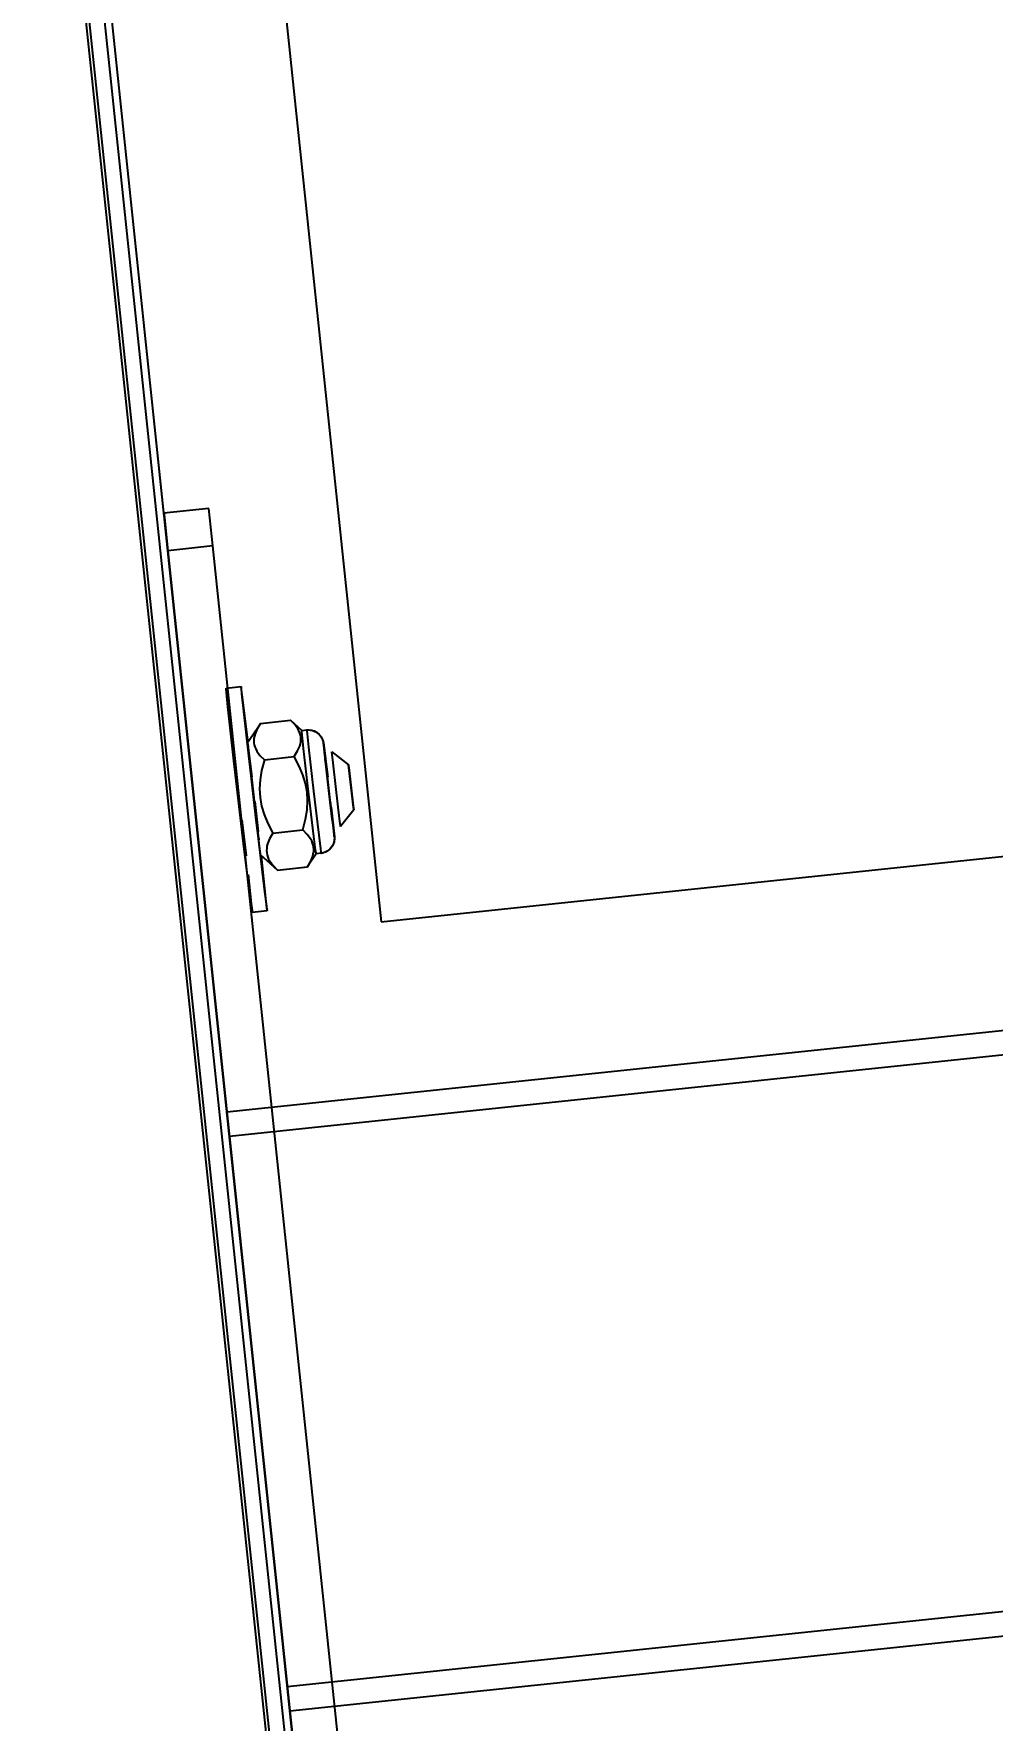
# Model space of a CAD drawing. Header units: millimetres. Extents: x 3109 to 13995, y 24552 to 39949.
# Drawn here: x 4517.6 to 4644.8, y 34183.5 to 34407.6 of the extents above; entities that cross this region are included whole.
import ezdxf

# ---------------------------------------------------------------- set-up
doc = ezdxf.new("R2010")
doc.units = ezdxf.units.MM
doc.header["$LTSCALE"] = 3
doc.layers.add('DomyÅ›lny', color=7, linetype='Continuous')
doc.styles.get("Standard").update_dxf_attribs({"font": 'arial.ttf'})
doc.dimstyles.new('MATEUSZ', dxfattribs={"dimtxt": 35, "dimasz": 16, "dimexe": 0.18, "dimexo": 0.0625, "dimgap": 0.09, "dimtad": 0, "dimdec": 0, "dimdsep": 46, "dimtxsty": 'Standard', "dimblk": 'DOT', "dimcen": 0.09, "dimse1": 1, "dimse2": 1, "dimadec": 0, "dimazin": 0, "dimtfac": 1, "dimtdec": 0, "dimtofl": 0, "dimtmove": 0, "dimatfit": 3, "dimfxl": 1, "dimtolj": 1, "dimtzin": 0, "dimlwd": 9, "dimlwe": 9, "dimarcsym": 0})

# ---------------------------------------------------------------- blocks, each defined once
blk = doc.blocks.new('_Dot')
at = {"color": 0, "linetype": 'ByBlock', "lineweight": -2}
blk.add_line((-0.5, 0), (-1, 0), dxfattribs=at)
at = {"color": 0, "linetype": 'ByBlock', "const_width": 0.5}
blk.add_lwpolyline([(-0.25, 0, 1), (0.25, 0, 1)], format="xyb", close=True, dxfattribs=at)
blk = doc.blocks.new('*D28')
at = {"color": 0, "lineweight": 9, "transparency": 16777216}
for start, end in [(188.3113, 209.7304), (238.2696, 259.6887)]:
    blk.add_arc((6615.79, 34401.67), 396.66, start, end, dxfattribs=at)
at = {"layer": 'Defpoints', "color": 0, "transparency": 16777216}
for p in [(6738.47, 35274.58), (6612.72, 34401.34), (6276.98, 34195.4), (4551.57, 34184.71), (6467.9, 33349.34)]:
    blk.add_point(p, dxfattribs=at)
at = {"color": 0, "lineweight": 9, "transparency": 16777216, "xscale": 16, "yscale": 16, "zscale": 16}
for p, rotation in [((6221.3, 34360.2), 97.15563856090387), ((6560.59, 34008.86), 350.8443614390964)]:
    blk.add_blockref('_Dot', p, dxfattribs=dict(at, rotation=rotation))
at = {"color": 0, "transparency": 16777216, "insert": (6330.46, 34126.12), "char_height": 100, "attachment_point": 5, "rotation": 314}
blk.add_mtext('\\A1;76°', dxfattribs=at)
blk = doc.blocks.new('*D29')
at = {"color": 0, "lineweight": 9, "transparency": 16777216}
for start, end in [(340.8702, 2.8259), (279.1741, 301.1298)]:
    blk.add_arc((4551.57, 34184.71), 288.86, start, end, dxfattribs=at)
at = {"layer": 'Defpoints', "color": 0, "transparency": 16777216}
for p in [(4394.27, 35681.38), (6612.72, 34401.34), (4551.57, 34184.71), (4721.36, 33951.02), (4638.64, 33356.34)]:
    blk.add_point(p, dxfattribs=at)
at = {"color": 0, "lineweight": 9, "transparency": 16777216, "xscale": 16, "yscale": 16, "zscale": 16}
for p, rotation in [((4838.85, 34214.9), 94.41297339771745), ((4581.77, 33897.43), 187.5870266022825)]:
    blk.add_blockref('_Dot', p, dxfattribs=dict(at, rotation=rotation))
at = {"color": 0, "transparency": 16777216, "insert": (4776.06, 34002.92), "char_height": 100, "attachment_point": 5, "rotation": 51}
blk.add_mtext('\\A1;90°', dxfattribs=at)
blk = doc.blocks.new('*D30')
at = {"color": 0, "lineweight": 9, "transparency": 16777216}
for start, end in [(329.4544, 349.5013), (278.4987, 298.5456)]:
    blk.add_arc((4392.79, 35685.64), 366.91, start, end, dxfattribs=at)
at = {"layer": 'Defpoints', "color": 0, "transparency": 16777216}
for p in [(4469.01, 35674.93), (4401.08, 35606.73), (4583.59, 35372.25), (6672.2, 35365.29), (4637.61, 33356.34)]:
    blk.add_point(p, dxfattribs=at)
at = {"color": 0, "lineweight": 9, "transparency": 16777216, "xscale": 16, "yscale": 16, "zscale": 16}
for p, rotation in [((4756.13, 35634.58), 80.75063463596969), ((4431.14, 35320.75), 187.2493653640306)]:
    blk.add_blockref('_Dot', p, dxfattribs=dict(at, rotation=rotation))
at = {"color": 0, "transparency": 16777216, "insert": (4647.66, 35421.71), "char_height": 100, "attachment_point": 5, "rotation": 44}
blk.add_mtext('\\A1;76°', dxfattribs=at)
blk = doc.blocks.new('*D31')
at = {"color": 0, "lineweight": 9, "transparency": 16777216}
for start, end in [(174.4743, 201.6347), (232.3653, 259.5257)]:
    blk.add_arc((6747.74, 35354.68), 370.53, start, end, dxfattribs=at)
at = {"layer": 'Defpoints', "color": 0, "transparency": 16777216}
for p in [(4469.01, 35674.93), (6672.2, 35365.29), (6737.21, 35279.78), (6404.19, 35215.88), (6465.9, 33349.34)]:
    blk.add_point(p, dxfattribs=at)
at = {"color": 0, "lineweight": 9, "transparency": 16777216, "xscale": 16, "yscale": 16, "zscale": 16}
for p, rotation in [((6380.81, 35406.25), 83.23715371402146), ((6696.17, 34987.75), 350.7628462859789)]:
    blk.add_blockref('_Dot', p, dxfattribs=dict(at, rotation=rotation))
at = {"color": 0, "transparency": 16777216, "insert": (6451.82, 35131.69), "char_height": 100, "attachment_point": 5, "rotation": 307}
blk.add_mtext('\\A1;90°', dxfattribs=at)
blk = doc.blocks.new('*D34')
at = {"color": 0, "lineweight": 9, "transparency": 16777216}
for p, q in [((4270.17, 32724.1), (5416.74, 32724.1)), ((6863.77, 32724.1), (5717.19, 32724.1))]:
    blk.add_line(p, q, dxfattribs=at)
at = {"layer": 'Defpoints', "color": 0, "transparency": 16777216}
for p in [(4254.17, 35784.88), (6879.77, 35425.97), (6879.77, 32724.1)]:
    blk.add_point(p, dxfattribs=at)
at = {"color": 0, "lineweight": 9, "transparency": 16777216, "xscale": 16, "yscale": 16, "zscale": 16, "rotation": 180}
blk.add_blockref('_Dot', (4254.17, 32724.1), dxfattribs=at)
at = {"color": 0, "lineweight": 9, "transparency": 16777216, "xscale": 16, "yscale": 16, "zscale": 16}
blk.add_blockref('_Dot', (6879.77, 32724.1), dxfattribs=at)
at = {"color": 0, "transparency": 16777216, "insert": (5566.97, 32724.1), "char_height": 100, "attachment_point": 5}
blk.add_mtext('\\A1;2626', dxfattribs=at)
blk = doc.blocks.new('*D36')
at = {"color": 0, "lineweight": 9, "transparency": 16777216}
for p, q in [((4319.69, 32936.73), (5422.43, 32936.73)), ((6825.88, 32936.73), (5723.15, 32936.73))]:
    blk.add_line(p, q, dxfattribs=at)
at = {"layer": 'Defpoints', "color": 0, "transparency": 16777216}
for p in [(4303.69, 35777.81), (6841.88, 35421.2), (6841.88, 32936.73)]:
    blk.add_point(p, dxfattribs=at)
at = {"color": 0, "lineweight": 9, "transparency": 16777216, "xscale": 16, "yscale": 16, "zscale": 16, "rotation": 180}
blk.add_blockref('_Dot', (4303.69, 32936.73), dxfattribs=at)
at = {"color": 0, "lineweight": 9, "transparency": 16777216, "xscale": 16, "yscale": 16, "zscale": 16}
blk.add_blockref('_Dot', (6841.88, 32936.73), dxfattribs=at)
at = {"color": 0, "transparency": 16777216, "insert": (5572.79, 32936.73), "char_height": 100, "attachment_point": 5}
blk.add_mtext('\\A1;2538', dxfattribs=at)

msp = doc.modelspace()

# ---------------------------------------------------------------- linework, layer by layer
at = {"layer": 'DomyÅ›lny'}
for p, q in [((4638.64, 33356.34), (4394.27, 35681.38)), ((4401.08, 35606.73), (4637.61, 33356.34)), ((4398.8, 35604.75), (4635.12, 33356.34)), ((4635.62, 33356.34), (4399.28, 35604.99)), ((6624.19, 34482.99), (4543.21, 34264.27)), ((6623.73, 34479.67), (4543.55, 34261.04)), ((4546.94, 34448.88), (4563.68, 34289.55)), ((4534.89, 34343.44), (4523.95, 34447.51)), ((4551.23, 34187.94), (6613.18, 34404.66)), ((4551.57, 34184.71), (6612.72, 34401.34)), ((4540.82, 34344.46), (4534.85, 34343.83)), ((4541.34, 34339.49), (4535.37, 34338.86)), ((4535.37, 34338.86), (4559.41, 34110.12)), ((4565.38, 34110.75), (4541.34, 34339.49)), ((4543.09, 34320.59), (4545.08, 34320.82)), ((4543.09, 34320.59), (4545.08, 34320.82)), ((4545.95, 34313.37), (4547.61, 34315.82)), ((4545.95, 34313.37), (4547.61, 34315.82)), ((4547.67, 34315.9), (4551.64, 34316.36)), ((4547.67, 34315.9), (4551.64, 34316.36)), ((4551.64, 34316.36), (4553.16, 34314.96)), ((4551.64, 34316.36), (4553.16, 34314.96)), ((4553.16, 34314.96), (4553.81, 34315.04)), ((4553.16, 34314.96), (4553.81, 34315.04)), ((4548.18, 34311.07), (4552.15, 34311.53)), ((4548.18, 34311.07), (4552.15, 34311.53)), ((4563.68, 34289.55), (4734.67, 34307.52)), ((4549.31, 34301.32), (4553.28, 34301.78)), ((4549.31, 34301.32), (4553.28, 34301.78)), ((4549.93, 34296.41), (4547.68, 34298.47)), ((4549.93, 34296.41), (4547.68, 34298.47)), ((4555.07, 34298.57), (4553.96, 34296.94)), ((4555.07, 34298.57), (4553.96, 34296.94)), ((4555.71, 34298.65), (4555.07, 34298.57)), ((4555.71, 34298.65), (4555.07, 34298.57)), ((4549.93, 34296.4), (4553.91, 34296.86)), ((4549.93, 34296.4), (4553.91, 34296.86)), ((4548.55, 34291.02), (4546.56, 34290.79)), ((4548.55, 34291.02), (4546.56, 34290.79)), ((4543.55, 34261.04), (4551.23, 34187.94))]:
    msp.add_line(p, q, dxfattribs=at)
for points in [[(4534.85, 34343.83, 0), (4534.85, 34343.83, 0), (4534.85, 34343.83, 0), (4534.85, 34343.83, 0), (4534.85, 34343.83, 0), (4534.85, 34343.83, 0), (4534.85, 34343.83, 0), (4534.85, 34343.83, 0), (4534.85, 34343.83, 0), (4534.85, 34343.83, 0), (4534.85, 34343.83, 0), (4534.85, 34343.83, 0), (4534.85, 34343.83, 0), (4534.85, 34343.82, 0), (4534.85, 34343.8, 0), (4534.87, 34343.69, 0), (4534.91, 34343.22, 0), (4535.37, 34338.86, 0)], [(4541.34, 34339.49, 0), (4540.82, 34344.46, 0)], [(4546.56, 34290.79, 0), (4546.56, 34290.79, 0), (4546.56, 34290.79, 0), (4546.56, 34290.79, 0), (4546.56, 34290.79, 0), (4546.56, 34290.8, 0), (4546.55, 34290.83, 0), (4546.52, 34290.99, 0), (4546.42, 34291.74, 0), (4545.41, 34299.95, 0), (4544.13, 34310.92, 0), (4543.33, 34318.1, 0), (4543.14, 34320.01, 0), (4543.1, 34320.45, 0), (4543.09, 34320.56, 0), (4543.09, 34320.58, 0), (4543.09, 34320.58, 0), (4543.09, 34320.59, 0), (4543.09, 34320.59, 0), (4543.09, 34320.59, 0), (4543.09, 34320.59, 0), (4543.09, 34320.59, 0), (4543.09, 34320.59, 0), (4543.09, 34320.59, 0), (4543.09, 34320.59, 0), (4543.09, 34320.59, 0), (4543.09, 34320.59, 0), (4543.09, 34320.59, 0), (4543.09, 34320.59, 0), (4543.09, 34320.59, 0), (4543.09, 34320.59, 0), (4543.09, 34320.59, 0), (4543.09, 34320.59, 0), (4543.09, 34320.59, 0), (4543.09, 34320.59, 0)], [(4546.56, 34290.79, 0), (4546.56, 34290.79, 0), (4546.56, 34290.79, 0), (4546.56, 34290.79, 0), (4546.56, 34290.79, 0), (4546.56, 34290.8, 0), (4546.55, 34290.83, 0), (4546.52, 34290.99, 0), (4546.42, 34291.74, 0), (4545.41, 34299.95, 0), (4544.13, 34310.92, 0), (4543.33, 34318.1, 0), (4543.14, 34320.01, 0), (4543.1, 34320.45, 0), (4543.09, 34320.56, 0), (4543.09, 34320.58, 0), (4543.09, 34320.58, 0), (4543.09, 34320.59, 0), (4543.09, 34320.59, 0), (4543.09, 34320.59, 0), (4543.09, 34320.59, 0), (4543.09, 34320.59, 0), (4543.09, 34320.59, 0), (4543.09, 34320.59, 0), (4543.09, 34320.59, 0), (4543.09, 34320.59, 0), (4543.09, 34320.59, 0), (4543.09, 34320.59, 0), (4543.09, 34320.59, 0), (4543.09, 34320.59, 0), (4543.09, 34320.59, 0), (4543.09, 34320.59, 0), (4543.09, 34320.59, 0), (4543.09, 34320.59, 0), (4543.09, 34320.59, 0)], [(4545.99, 34313.67, 0), (4545.33, 34319.03, 0), (4545.15, 34320.39, 0), (4545.1, 34320.71, 0), (4545.09, 34320.79, 0), (4545.08, 34320.81, 0), (4545.08, 34320.82, 0), (4545.08, 34320.82, 0), (4545.08, 34320.82, 0), (4545.08, 34320.82, 0), (4545.08, 34320.82, 0)], [(4545.08, 34320.82, 0), (4545.08, 34320.82, 0), (4545.08, 34320.82, 0), (4545.08, 34320.82, 0), (4545.08, 34320.82, 0), (4545.08, 34320.82, 0), (4545.08, 34320.82, 0), (4545.08, 34320.82, 0), (4545.08, 34320.82, 0), (4545.08, 34320.82, 0), (4545.08, 34320.82, 0), (4545.08, 34320.82, 0), (4545.08, 34320.82, 0), (4545.08, 34320.82, 0), (4545.08, 34320.82, 0), (4545.08, 34320.82, 0), (4545.08, 34320.82, 0), (4545.08, 34320.82, 0), (4545.08, 34320.82, 0), (4545.08, 34320.81, 0), (4545.08, 34320.78, 0), (4545.09, 34320.61, 0), (4545.16, 34319.85, 0), (4546.07, 34311.6, 0), (4547.35, 34300.64, 0), (4548.21, 34293.53, 0), (4548.45, 34291.63, 0), (4548.52, 34291.17, 0), (4548.54, 34291.06, 0), (4548.54, 34291.03, 0), (4548.54, 34291.02, 0), (4548.55, 34291.02, 0), (4548.55, 34291.02, 0), (4548.55, 34291.02, 0), (4548.55, 34291.02, 0)], [(4545.99, 34313.67, 0), (4545.33, 34319.03, 0), (4545.15, 34320.39, 0), (4545.1, 34320.71, 0), (4545.09, 34320.79, 0), (4545.08, 34320.81, 0), (4545.08, 34320.82, 0), (4545.08, 34320.82, 0), (4545.08, 34320.82, 0), (4545.08, 34320.82, 0), (4545.08, 34320.82, 0)], [(4545.08, 34320.82, 0), (4545.08, 34320.82, 0), (4545.08, 34320.82, 0), (4545.08, 34320.82, 0), (4545.08, 34320.82, 0), (4545.08, 34320.82, 0), (4545.08, 34320.82, 0), (4545.08, 34320.82, 0), (4545.08, 34320.82, 0), (4545.08, 34320.82, 0), (4545.08, 34320.82, 0), (4545.08, 34320.82, 0), (4545.08, 34320.82, 0), (4545.08, 34320.82, 0), (4545.08, 34320.82, 0), (4545.08, 34320.82, 0), (4545.08, 34320.82, 0), (4545.08, 34320.82, 0), (4545.08, 34320.82, 0), (4545.08, 34320.81, 0), (4545.08, 34320.78, 0), (4545.09, 34320.61, 0), (4545.16, 34319.85, 0), (4546.07, 34311.6, 0), (4547.35, 34300.64, 0), (4548.21, 34293.53, 0), (4548.45, 34291.63, 0), (4548.52, 34291.17, 0), (4548.54, 34291.06, 0), (4548.54, 34291.03, 0), (4548.54, 34291.02, 0), (4548.55, 34291.02, 0), (4548.55, 34291.02, 0), (4548.55, 34291.02, 0), (4548.55, 34291.02, 0)], [(4547.67, 34315.9, 0), (4547.22, 34315.18, 0), (4546.94, 34314.53, 0), (4546.85, 34314.22, 0), (4546.8, 34313.92, 0), (4546.78, 34313.64, 0), (4546.79, 34313.35, 0), (4546.84, 34313.07, 0), (4546.92, 34312.8, 0), (4547.03, 34312.52, 0), (4547.18, 34312.24, 0), (4547.59, 34311.67, 0), (4548.18, 34311.07, 0)], [(4547.67, 34315.9, 0), (4547.22, 34315.18, 0), (4546.94, 34314.53, 0), (4546.85, 34314.22, 0), (4546.8, 34313.92, 0), (4546.78, 34313.64, 0), (4546.79, 34313.35, 0), (4546.84, 34313.07, 0), (4546.92, 34312.8, 0), (4547.03, 34312.52, 0), (4547.18, 34312.24, 0), (4547.59, 34311.67, 0), (4548.18, 34311.07, 0)], [(4552.15, 34311.53, 0), (4552.59, 34312.25, 0), (4552.88, 34312.91, 0), (4552.96, 34313.21, 0), (4553.02, 34313.51, 0), (4553.04, 34313.8, 0), (4553.02, 34314.08, 0), (4552.98, 34314.36, 0), (4552.9, 34314.63, 0), (4552.78, 34314.91, 0), (4552.64, 34315.19, 0), (4552.22, 34315.76, 0), (4551.64, 34316.36, 0)], [(4552.15, 34311.53, 0), (4552.59, 34312.25, 0), (4552.88, 34312.91, 0), (4552.96, 34313.21, 0), (4553.02, 34313.51, 0), (4553.04, 34313.8, 0), (4553.02, 34314.08, 0), (4552.98, 34314.36, 0), (4552.9, 34314.63, 0), (4552.78, 34314.91, 0), (4552.64, 34315.19, 0), (4552.22, 34315.76, 0), (4551.64, 34316.36, 0)], [(4547.68, 34298.47, 0), (4547.68, 34298.47, 0), (4547.68, 34298.47, 0), (4547.68, 34298.47, 0), (4547.68, 34298.47, 0), (4547.68, 34298.47, 0), (4547.68, 34298.47, 0), (4547.68, 34298.47, 0), (4547.68, 34298.47, 0), (4547.68, 34298.47, 0), (4547.68, 34298.47, 0), (4547.68, 34298.47, 0), (4547.68, 34298.47, 0), (4547.67, 34298.49, 0), (4547.66, 34298.57, 0), (4547.61, 34298.95, 0), (4547.1, 34303.07, 0), (4546.46, 34308.57, 0), (4546.07, 34312.14, 0), (4545.97, 34313.08, 0), (4545.95, 34313.3, 0), (4545.95, 34313.35, 0), (4545.95, 34313.37, 0), (4545.95, 34313.37, 0), (4545.95, 34313.37, 0), (4545.95, 34313.37, 0), (4545.95, 34313.37, 0), (4545.95, 34313.37, 0), (4545.95, 34313.37, 0), (4545.95, 34313.37, 0), (4545.95, 34313.37, 0), (4545.95, 34313.37, 0), (4545.95, 34313.37, 0), (4545.95, 34313.37, 0), (4545.95, 34313.37, 0), (4545.95, 34313.37, 0), (4545.95, 34313.37, 0), (4545.95, 34313.37, 0), (4545.95, 34313.37, 0), (4545.95, 34313.37, 0), (4545.95, 34313.37, 0), (4545.95, 34313.37, 0)], [(4545.95, 34313.37, 0), (4545.95, 34313.37, 0), (4545.95, 34313.37, 0), (4545.95, 34313.37, 0), (4545.95, 34313.37, 0), (4545.95, 34313.36, 0), (4545.96, 34313.33, 0), (4545.98, 34313.15, 0), (4546.09, 34312.33, 0), (4546.52, 34308.8, 0)], [(4547.68, 34298.47, 0), (4547.68, 34298.47, 0), (4547.68, 34298.47, 0), (4547.68, 34298.47, 0), (4547.68, 34298.47, 0), (4547.68, 34298.47, 0), (4547.68, 34298.47, 0), (4547.68, 34298.47, 0), (4547.68, 34298.47, 0), (4547.68, 34298.47, 0), (4547.68, 34298.47, 0), (4547.68, 34298.47, 0), (4547.68, 34298.47, 0), (4547.67, 34298.49, 0), (4547.66, 34298.57, 0), (4547.61, 34298.95, 0), (4547.1, 34303.07, 0), (4546.46, 34308.57, 0), (4546.07, 34312.14, 0), (4545.97, 34313.08, 0), (4545.95, 34313.3, 0), (4545.95, 34313.35, 0), (4545.95, 34313.37, 0), (4545.95, 34313.37, 0), (4545.95, 34313.37, 0), (4545.95, 34313.37, 0), (4545.95, 34313.37, 0), (4545.95, 34313.37, 0), (4545.95, 34313.37, 0), (4545.95, 34313.37, 0), (4545.95, 34313.37, 0), (4545.95, 34313.37, 0), (4545.95, 34313.37, 0), (4545.95, 34313.37, 0), (4545.95, 34313.37, 0), (4545.95, 34313.37, 0), (4545.95, 34313.37, 0), (4545.95, 34313.37, 0), (4545.95, 34313.37, 0), (4545.95, 34313.37, 0), (4545.95, 34313.37, 0), (4545.95, 34313.37, 0)], [(4554.06, 34306.81, 0), (4553.4, 34312.59, 0), (4553.21, 34314.4, 0), (4553.17, 34314.83, 0), (4553.16, 34314.93, 0), (4553.16, 34314.96, 0), (4553.16, 34314.96, 0), (4553.16, 34314.96, 0), (4553.16, 34314.96, 0), (4553.16, 34314.96, 0), (4553.16, 34314.96, 0), (4553.16, 34314.96, 0), (4553.16, 34314.96, 0), (4553.16, 34314.96, 0), (4553.16, 34314.96, 0), (4553.16, 34314.96, 0), (4553.16, 34314.96, 0), (4553.16, 34314.96, 0), (4553.16, 34314.96, 0), (4553.16, 34314.96, 0), (4553.16, 34314.96, 0), (4553.16, 34314.96, 0), (4553.16, 34314.96, 0), (4553.16, 34314.96, 0), (4553.16, 34314.96, 0), (4553.16, 34314.96, 0)], [(4554.06, 34306.81, 0), (4553.4, 34312.59, 0), (4553.21, 34314.4, 0), (4553.17, 34314.83, 0), (4553.16, 34314.93, 0), (4553.16, 34314.96, 0), (4553.16, 34314.96, 0), (4553.16, 34314.96, 0), (4553.16, 34314.96, 0), (4553.16, 34314.96, 0), (4553.16, 34314.96, 0), (4553.16, 34314.96, 0), (4553.16, 34314.96, 0), (4553.16, 34314.96, 0), (4553.16, 34314.96, 0), (4553.16, 34314.96, 0), (4553.16, 34314.96, 0), (4553.16, 34314.96, 0), (4553.16, 34314.96, 0), (4553.16, 34314.96, 0), (4553.16, 34314.96, 0), (4553.16, 34314.96, 0), (4553.16, 34314.96, 0), (4553.16, 34314.96, 0), (4553.16, 34314.96, 0), (4553.16, 34314.96, 0)], [(4553.81, 34315.04, 0), (4553.81, 34315.04, 0), (4553.81, 34315.04, 0), (4553.81, 34315.04, 0), (4553.81, 34315.04, 0), (4553.81, 34315.04, 0), (4553.81, 34315.04, 0), (4553.81, 34315.04, 0), (4553.81, 34315.04, 0), (4553.81, 34315.04, 0), (4553.81, 34315.04, 0), (4553.8, 34315.04, 0), (4553.8, 34315.03, 0), (4553.8, 34315.02, 0), (4553.81, 34314.92, 0), (4553.85, 34314.51, 0), (4554.04, 34312.75, 0), (4554.71, 34306.89, 0)], [(4553.81, 34315.04, 0), (4553.81, 34315.04, 0), (4553.81, 34315.04, 0), (4553.81, 34315.04, 0), (4553.81, 34315.04, 0), (4553.81, 34315.04, 0), (4553.81, 34315.04, 0), (4553.81, 34315.04, 0), (4553.81, 34315.04, 0), (4553.81, 34315.04, 0), (4553.81, 34315.04, 0), (4553.8, 34315.04, 0), (4553.8, 34315.03, 0), (4553.8, 34315.02, 0), (4553.81, 34314.92, 0), (4553.85, 34314.51, 0), (4554.04, 34312.75, 0), (4554.71, 34306.89, 0)], [(4553.81, 34315.04, 0), (4554.06, 34315.05, 0), (4554.3, 34315.03, 0), (4554.54, 34314.99, 0), (4554.78, 34314.91, 0), (4555.01, 34314.8, 0), (4555.21, 34314.67, 0), (4555.4, 34314.52, 0), (4555.56, 34314.34, 0), (4555.71, 34314.15, 0), (4555.83, 34313.95, 0), (4555.92, 34313.73, 0), (4555.98, 34313.52, 0), (4556.02, 34313.32, 0), (4556.29, 34311.23, 0)], [(4553.81, 34315.04, 0), (4554.15, 34315.05, 0), (4554.48, 34315, 0), (4554.81, 34314.9, 0), (4555.11, 34314.74, 0), (4555.38, 34314.54, 0), (4555.6, 34314.3, 0), (4555.79, 34314.02, 0), (4555.92, 34313.73, 0), (4555.99, 34313.47, 0), (4556.13, 34312.53, 0), (4556.59, 34308.75, 0)], [(4556.02, 34313.28, 0), (4556.02, 34313.28, 0), (4556.02, 34313.28, 0), (4556.02, 34313.28, 0), (4556.02, 34313.28, 0), (4556.02, 34313.28, 0), (4556.02, 34313.28, 0), (4556.02, 34313.28, 0), (4556.02, 34313.28, 0), (4556.02, 34313.28, 0), (4556.02, 34313.28, 0), (4556.02, 34313.28, 0), (4556.02, 34313.28, 0), (4556.02, 34313.27, 0), (4556.03, 34313.2, 0), (4556.06, 34312.88, 0), (4556.2, 34311.55, 0), (4556.71, 34307.11, 0)], [(4556.48, 34309.64, 0), (4556.11, 34312.69, 0), (4556.03, 34313.25, 0), (4556.02, 34313.28, 0), (4556.02, 34313.28, 0), (4556.02, 34313.28, 0), (4556.02, 34313.28, 0), (4556.02, 34313.28, 0), (4556.02, 34313.28, 0), (4556.02, 34313.28, 0), (4556.02, 34313.28, 0), (4556.02, 34313.28, 0), (4556.02, 34313.28, 0), (4556.02, 34313.28, 0), (4556.02, 34313.28, 0), (4556.02, 34313.28, 0), (4556.02, 34313.28, 0), (4556.02, 34313.28, 0), (4556.02, 34313.28, 0), (4556.02, 34313.28, 0), (4556.02, 34313.28, 0), (4556.02, 34313.28, 0), (4556.02, 34313.28, 0), (4556.02, 34313.28, 0), (4556.02, 34313.28, 0), (4556.02, 34313.28, 0), (4556.02, 34313.28, 0), (4556.02, 34313.28, 0), (4556.02, 34313.28, 0), (4556.02, 34313.28, 0), (4556.02, 34313.23, 0), (4556.04, 34313.03, 0), (4556.14, 34312.08, 0), (4556.71, 34307.11, 0)], [(4556.03, 34313.14, 0), (4556.03, 34313.14, 0), (4556.03, 34313.14, 0), (4556.03, 34313.14, 0), (4556.03, 34313.14, 0), (4556.03, 34313.14, 0), (4556.03, 34313.14, 0), (4556.03, 34313.14, 0), (4556.03, 34313.14, 0), (4556.03, 34313.14, 0), (4556.03, 34313.14, 0), (4556.04, 34313.09, 0), (4556.09, 34312.6, 0), (4556.59, 34308.12, 0), (4557.15, 34303.34, 0), (4557.35, 34301.71, 0), (4557.41, 34301.22, 0), (4557.44, 34301.07, 0), (4557.44, 34301.03, 0), (4557.44, 34301.01, 0), (4557.44, 34301.01, 0), (4557.44, 34301.01, 0), (4557.44, 34301.01, 0), (4557.44, 34301.01, 0), (4557.44, 34301.01, 0), (4557.44, 34301.01, 0), (4557.44, 34301.01, 0), (4557.44, 34301.01, 0), (4557.44, 34301.01, 0), (4557.44, 34301.01, 0), (4557.44, 34301.01, 0)], [(4556.03, 34313.14, 0), (4556.03, 34313.14, 0), (4556.03, 34313.14, 0), (4556.03, 34313.14, 0), (4556.03, 34313.14, 0), (4556.03, 34313.14, 0), (4556.03, 34313.14, 0), (4556.03, 34313.14, 0), (4556.03, 34313.14, 0), (4556.03, 34313.14, 0), (4556.03, 34313.14, 0), (4556.04, 34313.09, 0), (4556.09, 34312.6, 0), (4556.59, 34308.12, 0), (4557.15, 34303.34, 0), (4557.35, 34301.71, 0), (4557.41, 34301.22, 0), (4557.44, 34301.07, 0), (4557.44, 34301.03, 0), (4557.44, 34301.01, 0), (4557.44, 34301.01, 0), (4557.44, 34301.01, 0), (4557.44, 34301.01, 0), (4557.44, 34301.01, 0), (4557.44, 34301.01, 0), (4557.44, 34301.01, 0), (4557.44, 34301.01, 0), (4557.44, 34301.01, 0), (4557.44, 34301.01, 0), (4557.44, 34301.01, 0), (4557.44, 34301.01, 0)], [(4546.18, 34311.38, 0), (4546.18, 34311.38, 0), (4546.18, 34311.38, 0), (4546.18, 34311.38, 0), (4546.18, 34311.38, 0), (4546.18, 34311.38, 0), (4546.18, 34311.38, 0), (4546.18, 34311.38, 0), (4546.18, 34311.38, 0), (4546.18, 34311.38, 0), (4546.18, 34311.38, 0), (4546.18, 34311.38, 0), (4546.18, 34311.38, 0), (4546.18, 34311.37, 0), (4546.18, 34311.31, 0), (4546.21, 34311.03, 0), (4546.54, 34308.01, 0), (4547.01, 34303.98, 0), (4547.32, 34301.37, 0), (4547.41, 34300.67, 0), (4547.44, 34300.51, 0), (4547.44, 34300.47, 0), (4547.45, 34300.46, 0), (4547.45, 34300.46, 0), (4547.45, 34300.46, 0), (4547.45, 34300.46, 0), (4547.45, 34300.46, 0), (4547.45, 34300.46, 0), (4547.45, 34300.46, 0), (4547.45, 34300.46, 0), (4547.45, 34300.46, 0), (4547.45, 34300.46, 0), (4547.45, 34300.46, 0), (4547.45, 34300.46, 0)], [(4546.18, 34311.38, 0), (4546.18, 34311.38, 0), (4546.18, 34311.38, 0), (4546.18, 34311.38, 0), (4546.18, 34311.38, 0), (4546.18, 34311.38, 0), (4546.18, 34311.38, 0), (4546.18, 34311.38, 0), (4546.18, 34311.38, 0), (4546.18, 34311.38, 0), (4546.18, 34311.38, 0), (4546.18, 34311.38, 0), (4546.18, 34311.38, 0), (4546.18, 34311.37, 0), (4546.18, 34311.31, 0), (4546.21, 34311.03, 0), (4546.54, 34308.01, 0), (4547.01, 34303.98, 0), (4547.32, 34301.37, 0), (4547.41, 34300.67, 0), (4547.44, 34300.51, 0), (4547.44, 34300.47, 0), (4547.45, 34300.46, 0), (4547.45, 34300.46, 0), (4547.45, 34300.46, 0), (4547.45, 34300.46, 0), (4547.45, 34300.46, 0), (4547.45, 34300.46, 0), (4547.45, 34300.46, 0), (4547.45, 34300.46, 0), (4547.45, 34300.46, 0), (4547.45, 34300.46, 0), (4547.45, 34300.46, 0), (4547.45, 34300.46, 0)], [(4547.42, 34300.7, 0), (4547.42, 34300.7, 0), (4547.42, 34300.7, 0), (4547.42, 34300.71, 0), (4547.42, 34300.71, 0), (4547.42, 34300.71, 0), (4547.42, 34300.72, 0), (4547.41, 34300.78, 0), (4547.37, 34301.04, 0), (4547.02, 34303.91, 0), (4546.57, 34307.75, 0), (4546.29, 34310.26, 0), (4546.22, 34310.93, 0), (4546.21, 34311.09, 0), (4546.21, 34311.12, 0), (4546.21, 34311.13, 0), (4546.21, 34311.13, 0), (4546.21, 34311.13, 0), (4546.21, 34311.13, 0), (4546.21, 34311.13, 0), (4546.21, 34311.13, 0), (4546.21, 34311.13, 0), (4546.21, 34311.13, 0), (4546.21, 34311.13, 0), (4546.21, 34311.13, 0), (4546.21, 34311.13, 0), (4546.21, 34311.13, 0), (4546.21, 34311.13, 0), (4546.21, 34311.13, 0), (4546.21, 34311.13, 0), (4546.21, 34311.13, 0), (4546.21, 34311.13, 0), (4546.21, 34311.13, 0), (4546.21, 34311.13, 0), (4546.21, 34311.13, 0)], [(4547.42, 34300.7, 0), (4547.42, 34300.7, 0), (4547.42, 34300.7, 0), (4547.42, 34300.71, 0), (4547.42, 34300.71, 0), (4547.42, 34300.71, 0), (4547.42, 34300.72, 0), (4547.41, 34300.78, 0), (4547.37, 34301.04, 0), (4547.02, 34303.91, 0), (4546.57, 34307.75, 0), (4546.29, 34310.26, 0), (4546.22, 34310.93, 0), (4546.21, 34311.09, 0), (4546.21, 34311.12, 0), (4546.21, 34311.13, 0), (4546.21, 34311.13, 0), (4546.21, 34311.13, 0), (4546.21, 34311.13, 0), (4546.21, 34311.13, 0), (4546.21, 34311.13, 0), (4546.21, 34311.13, 0), (4546.21, 34311.13, 0), (4546.21, 34311.13, 0), (4546.21, 34311.13, 0), (4546.21, 34311.13, 0), (4546.21, 34311.13, 0), (4546.21, 34311.13, 0), (4546.21, 34311.13, 0), (4546.21, 34311.13, 0), (4546.21, 34311.13, 0), (4546.21, 34311.13, 0), (4546.21, 34311.13, 0), (4546.21, 34311.13, 0), (4546.21, 34311.13, 0)], [(4548.18, 34311.07, 0), (4547.82, 34309.67, 0), (4547.61, 34308.4, 0), (4547.55, 34307.21, 0), (4547.62, 34306.06, 0), (4547.81, 34304.93, 0), (4548.15, 34303.79, 0), (4548.64, 34302.6, 0), (4549.31, 34301.32, 0)], [(4548.18, 34311.07, 0), (4547.82, 34309.67, 0), (4547.61, 34308.4, 0), (4547.55, 34307.21, 0), (4547.62, 34306.06, 0), (4547.81, 34304.93, 0), (4548.15, 34303.79, 0), (4548.64, 34302.6, 0), (4549.31, 34301.32, 0)], [(4553.28, 34301.78, 0), (4553.64, 34303.18, 0), (4553.85, 34304.45, 0), (4553.91, 34305.64, 0), (4553.85, 34306.79, 0), (4553.65, 34307.92, 0), (4553.31, 34309.06, 0), (4552.82, 34310.25, 0), (4552.15, 34311.53, 0)], [(4553.28, 34301.78, 0), (4553.64, 34303.18, 0), (4553.85, 34304.45, 0), (4553.91, 34305.64, 0), (4553.85, 34306.79, 0), (4553.65, 34307.92, 0), (4553.31, 34309.06, 0), (4552.82, 34310.25, 0), (4552.15, 34311.53, 0)], [(4557.23, 34302.92, 0), (4557.23, 34302.92, 0), (4557.23, 34302.92, 0), (4557.23, 34302.92, 0), (4557.23, 34302.92, 0), (4557.23, 34302.92, 0), (4557.23, 34302.93, 0), (4557.22, 34302.97, 0), (4557.19, 34303.18, 0), (4556.91, 34305.47, 0), (4556.55, 34308.54, 0), (4556.33, 34310.54, 0), (4556.27, 34311.07, 0), (4556.26, 34311.2, 0), (4556.26, 34311.23, 0), (4556.26, 34311.23, 0), (4556.26, 34311.23, 0), (4556.26, 34311.23, 0), (4556.26, 34311.23, 0), (4556.26, 34311.23, 0), (4556.26, 34311.23, 0), (4556.26, 34311.23, 0), (4556.26, 34311.23, 0), (4556.26, 34311.23, 0), (4556.26, 34311.23, 0), (4556.26, 34311.23, 0), (4556.26, 34311.23, 0), (4556.26, 34311.23, 0), (4556.26, 34311.23, 0), (4556.26, 34311.23, 0), (4556.26, 34311.23, 0), (4556.26, 34311.23, 0), (4556.26, 34311.23, 0), (4556.26, 34311.23, 0), (4556.26, 34311.23, 0)], [(4557.23, 34302.92, 0), (4557.23, 34302.92, 0), (4557.23, 34302.92, 0), (4557.23, 34302.92, 0), (4557.23, 34302.92, 0), (4557.23, 34302.92, 0), (4557.23, 34302.93, 0), (4557.22, 34302.97, 0), (4557.19, 34303.18, 0), (4556.91, 34305.47, 0), (4556.55, 34308.54, 0), (4556.33, 34310.54, 0), (4556.27, 34311.07, 0), (4556.26, 34311.2, 0), (4556.26, 34311.23, 0), (4556.26, 34311.23, 0), (4556.26, 34311.23, 0), (4556.26, 34311.23, 0), (4556.26, 34311.23, 0), (4556.26, 34311.23, 0), (4556.26, 34311.23, 0), (4556.26, 34311.23, 0), (4556.26, 34311.23, 0), (4556.26, 34311.23, 0), (4556.26, 34311.23, 0), (4556.26, 34311.23, 0), (4556.26, 34311.23, 0), (4556.26, 34311.23, 0), (4556.26, 34311.23, 0), (4556.26, 34311.23, 0), (4556.26, 34311.23, 0), (4556.26, 34311.23, 0), (4556.26, 34311.23, 0), (4556.26, 34311.23, 0), (4556.26, 34311.23, 0)], [(4557.71, 34307.15, 0), (4557.31, 34310.68, 0), (4557.19, 34311.77, 0), (4557.16, 34312.05, 0), (4557.15, 34312.12, 0), (4557.15, 34312.14, 0), (4557.15, 34312.15, 0), (4557.15, 34312.15, 0), (4557.15, 34312.15, 0), (4557.15, 34312.15, 0), (4557.15, 34312.15, 0), (4557.15, 34312.15, 0), (4557.15, 34312.15, 0), (4557.15, 34312.15, 0), (4557.15, 34312.15, 0), (4557.15, 34312.15, 0), (4557.15, 34312.15, 0), (4557.15, 34312.15, 0), (4557.15, 34312.15, 0), (4557.15, 34312.15, 0)], [(4557.71, 34307.15, 0), (4557.31, 34310.68, 0), (4557.19, 34311.77, 0), (4557.16, 34312.05, 0), (4557.15, 34312.12, 0), (4557.15, 34312.14, 0), (4557.15, 34312.15, 0), (4557.15, 34312.15, 0), (4557.15, 34312.15, 0), (4557.15, 34312.15, 0), (4557.15, 34312.15, 0), (4557.15, 34312.15, 0), (4557.15, 34312.15, 0), (4557.15, 34312.15, 0), (4557.15, 34312.15, 0), (4557.15, 34312.15, 0), (4557.15, 34312.15, 0), (4557.15, 34312.15, 0), (4557.15, 34312.15, 0), (4557.15, 34312.15, 0)], [(4557.15, 34312.15, 0), (4559.37, 34310.39, 0)], [(4557.15, 34312.15, 0), (4559.37, 34310.39, 0)], [(4555.07, 34298.57, 0), (4555.07, 34298.57, 0), (4555.07, 34298.57, 0), (4555.07, 34298.57, 0), (4555.07, 34298.57, 0), (4555.07, 34298.57, 0), (4555.07, 34298.57, 0), (4555.07, 34298.57, 0), (4555.07, 34298.57, 0), (4555.07, 34298.57, 0), (4555.07, 34298.58, 0), (4555.07, 34298.58, 0), (4555.07, 34298.58, 0), (4555.06, 34298.6, 0), (4555.05, 34298.69, 0), (4554.99, 34299.1, 0), (4554.77, 34300.89, 0), (4554.06, 34306.81, 0)], [(4555.07, 34298.57, 0), (4555.07, 34298.57, 0), (4555.07, 34298.57, 0), (4555.07, 34298.57, 0), (4555.07, 34298.57, 0), (4555.07, 34298.57, 0), (4555.07, 34298.57, 0), (4555.07, 34298.57, 0), (4555.07, 34298.57, 0), (4555.07, 34298.57, 0), (4555.07, 34298.58, 0), (4555.07, 34298.58, 0), (4555.07, 34298.58, 0), (4555.06, 34298.6, 0), (4555.05, 34298.69, 0), (4554.99, 34299.1, 0), (4554.77, 34300.89, 0), (4554.06, 34306.81, 0)], [(4554.71, 34306.89, 0), (4555.4, 34301.08, 0), (4555.63, 34299.24, 0), (4555.69, 34298.79, 0), (4555.7, 34298.69, 0), (4555.71, 34298.66, 0), (4555.71, 34298.65, 0), (4555.71, 34298.65, 0), (4555.71, 34298.65, 0), (4555.71, 34298.65, 0), (4555.71, 34298.65, 0), (4555.71, 34298.65, 0)], [(4554.71, 34306.89, 0), (4555.4, 34301.08, 0), (4555.63, 34299.24, 0), (4555.69, 34298.79, 0), (4555.7, 34298.69, 0), (4555.71, 34298.66, 0), (4555.71, 34298.65, 0), (4555.71, 34298.65, 0), (4555.71, 34298.65, 0), (4555.71, 34298.65, 0), (4555.71, 34298.65, 0), (4555.71, 34298.65, 0)], [(4556.71, 34307.11, 0), (4557.23, 34302.71, 0), (4557.4, 34301.31, 0), (4557.45, 34300.98, 0), (4557.46, 34300.9, 0), (4557.47, 34300.87, 0), (4557.47, 34300.87, 0), (4557.47, 34300.87, 0), (4557.47, 34300.87, 0), (4557.47, 34300.87, 0), (4557.47, 34300.87, 0), (4557.47, 34300.87, 0)], [(4556.71, 34307.11, 0), (4557.23, 34302.71, 0), (4557.4, 34301.31, 0), (4557.45, 34300.98, 0), (4557.46, 34300.9, 0), (4557.47, 34300.87, 0), (4557.47, 34300.87, 0), (4557.47, 34300.87, 0), (4557.47, 34300.87, 0), (4557.47, 34300.87, 0), (4557.47, 34300.87, 0), (4557.47, 34300.87, 0)], [(4558.3, 34302.21, 0), (4558.3, 34302.21, 0), (4558.3, 34302.21, 0), (4558.3, 34302.21, 0), (4558.3, 34302.21, 0), (4558.3, 34302.21, 0), (4558.3, 34302.21, 0), (4558.3, 34302.21, 0), (4558.3, 34302.21, 0), (4558.3, 34302.21, 0), (4558.3, 34302.21, 0), (4558.3, 34302.21, 0), (4558.29, 34302.22, 0), (4558.29, 34302.23, 0), (4558.28, 34302.3, 0), (4558.25, 34302.57, 0), (4558.12, 34303.63, 0), (4557.71, 34307.15, 0)], [(4558.3, 34302.21, 0), (4558.3, 34302.21, 0), (4558.3, 34302.21, 0), (4558.3, 34302.21, 0), (4558.3, 34302.21, 0), (4558.3, 34302.21, 0), (4558.3, 34302.21, 0), (4558.3, 34302.21, 0), (4558.3, 34302.21, 0), (4558.3, 34302.21, 0), (4558.3, 34302.21, 0), (4558.3, 34302.21, 0), (4558.29, 34302.22, 0), (4558.29, 34302.23, 0), (4558.28, 34302.3, 0), (4558.25, 34302.57, 0), (4558.12, 34303.63, 0), (4557.71, 34307.15, 0)], [(4546.9, 34305.53, 0), (4547.36, 34301.55, 0)], [(4557.05, 34304.77, 0), (4557.44, 34301.26, 0), (4557.47, 34300.89, 0), (4557.48, 34300.72, 0), (4557.48, 34300.55, 0), (4557.45, 34300.27, 0), (4557.36, 34299.96, 0), (4557.23, 34299.66, 0), (4557.05, 34299.39, 0), (4556.83, 34299.16, 0), (4556.58, 34298.96, 0), (4556.31, 34298.82, 0), (4556.01, 34298.71, 0), (4555.71, 34298.65, 0)], [(4557.47, 34300.87, 0), (4557.47, 34300.87, 0), (4557.47, 34300.87, 0), (4557.47, 34300.87, 0), (4557.47, 34300.87, 0), (4557.47, 34300.87, 0), (4557.47, 34300.87, 0), (4557.47, 34300.87, 0), (4557.47, 34300.87, 0), (4557.47, 34300.87, 0), (4557.47, 34300.87, 0), (4557.47, 34300.87, 0), (4557.47, 34300.87, 0), (4557.47, 34300.87, 0), (4557.47, 34300.87, 0), (4557.47, 34300.87, 0), (4557.47, 34300.87, 0), (4557.47, 34300.87, 0), (4557.47, 34300.87, 0), (4557.47, 34300.87, 0), (4557.47, 34300.87, 0), (4557.47, 34300.91, 0), (4557.45, 34301.11, 0), (4557.36, 34302.01, 0), (4556.96, 34305.57, 0)], [(4560.05, 34304.43, 0), (4558.3, 34302.21, 0)], [(4560.05, 34304.43, 0), (4558.3, 34302.21, 0)], [(4545.21, 34303.1, 0), (4545.76, 34298.32, 0)], [(4557.33, 34302.3, 0), (4557.48, 34300.83, 0), (4557.48, 34300.7, 0), (4557.47, 34300.39, 0), (4557.43, 34300.18, 0), (4557.37, 34299.97, 0), (4557.28, 34299.75, 0), (4557.16, 34299.55, 0), (4557.03, 34299.37, 0), (4556.88, 34299.21, 0), (4556.71, 34299.06, 0), (4556.53, 34298.93, 0), (4556.34, 34298.83, 0), (4556.13, 34298.75, 0), (4555.93, 34298.69, 0), (4555.71, 34298.65, 0)], [(4549.31, 34301.32, 0), (4548.88, 34300.58, 0), (4548.61, 34299.92, 0), (4548.53, 34299.61, 0), (4548.49, 34299.31, 0), (4548.47, 34299.02, 0), (4548.49, 34298.73, 0), (4548.55, 34298.45, 0), (4548.63, 34298.16, 0), (4548.75, 34297.88, 0), (4548.91, 34297.6, 0), (4549.33, 34297.02, 0), (4549.93, 34296.4, 0)], [(4549.31, 34301.32, 0), (4548.88, 34300.58, 0), (4548.61, 34299.92, 0), (4548.53, 34299.61, 0), (4548.49, 34299.31, 0), (4548.47, 34299.02, 0), (4548.49, 34298.73, 0), (4548.55, 34298.45, 0), (4548.63, 34298.16, 0), (4548.75, 34297.88, 0), (4548.91, 34297.6, 0), (4549.33, 34297.02, 0), (4549.93, 34296.4, 0)], [(4553.91, 34296.86, 0), (4554.34, 34297.6, 0), (4554.6, 34298.26, 0), (4554.68, 34298.57, 0), (4554.73, 34298.87, 0), (4554.74, 34299.17, 0), (4554.72, 34299.45, 0), (4554.67, 34299.74, 0), (4554.59, 34300.02, 0), (4554.47, 34300.3, 0), (4554.31, 34300.59, 0), (4553.88, 34301.17, 0), (4553.28, 34301.78, 0)], [(4553.91, 34296.86, 0), (4554.34, 34297.6, 0), (4554.6, 34298.26, 0), (4554.68, 34298.57, 0), (4554.73, 34298.87, 0), (4554.74, 34299.17, 0), (4554.72, 34299.45, 0), (4554.67, 34299.74, 0), (4554.59, 34300.02, 0), (4554.47, 34300.3, 0), (4554.31, 34300.59, 0), (4553.88, 34301.17, 0), (4553.28, 34301.78, 0)], [(4548.55, 34291.02, 0), (4548.55, 34291.02, 0), (4548.55, 34291.02, 0), (4548.55, 34291.02, 0), (4548.55, 34291.02, 0), (4548.55, 34291.02, 0), (4548.55, 34291.02, 0), (4548.55, 34291.02, 0), (4548.55, 34291.02, 0), (4548.55, 34291.02, 0), (4548.55, 34291.02, 0), (4548.55, 34291.02, 0), (4548.55, 34291.02, 0), (4548.55, 34291.02, 0), (4548.55, 34291.02, 0), (4548.55, 34291.02, 0), (4548.55, 34291.02, 0), (4548.55, 34291.02, 0), (4548.55, 34291.03, 0), (4548.55, 34291.09, 0), (4548.52, 34291.38, 0), (4548.39, 34292.69, 0), (4547.78, 34298.28, 0)], [(4548.55, 34291.02, 0), (4548.55, 34291.02, 0), (4548.55, 34291.02, 0), (4548.55, 34291.02, 0), (4548.55, 34291.02, 0), (4548.55, 34291.02, 0), (4548.55, 34291.02, 0), (4548.55, 34291.02, 0), (4548.55, 34291.02, 0), (4548.55, 34291.02, 0), (4548.55, 34291.02, 0), (4548.55, 34291.02, 0), (4548.55, 34291.02, 0), (4548.55, 34291.02, 0), (4548.55, 34291.02, 0), (4548.55, 34291.02, 0), (4548.55, 34291.02, 0), (4548.55, 34291.02, 0), (4548.55, 34291.03, 0), (4548.55, 34291.09, 0), (4548.52, 34291.38, 0), (4548.39, 34292.69, 0), (4547.78, 34298.28, 0)], [(4546.04, 34295.84, 0), (4546.45, 34291.99, 0), (4546.54, 34291.07, 0), (4546.56, 34290.85, 0), (4546.56, 34290.8, 0), (4546.56, 34290.79, 0), (4546.56, 34290.79, 0), (4546.56, 34290.79, 0), (4546.56, 34290.79, 0), (4546.56, 34290.79, 0), (4546.56, 34290.79, 0), (4546.56, 34290.79, 0), (4546.56, 34290.79, 0), (4546.56, 34290.79, 0), (4546.56, 34290.79, 0), (4546.56, 34290.79, 0), (4546.56, 34290.79, 0), (4546.56, 34290.79, 0), (4546.56, 34290.79, 0), (4546.56, 34290.79, 0), (4546.56, 34290.79, 0), (4546.56, 34290.79, 0), (4546.56, 34290.79, 0), (4546.56, 34290.79, 0)], [(4543.55, 34261.04, 0), (4543.21, 34264.27, 0)], [(4551.23, 34187.94, 0), (4551.57, 34184.71, 0)]]:
    msp.add_polyline3d(points, dxfattribs=at)
msp.add_polyline3d([(4559.71, 34307.39, 0), (4559.37, 34310.39, 0), (4559.37, 34310.39, 0), (4559.37, 34310.39, 0), (4559.37, 34310.39, 0), (4559.37, 34310.39, 0), (4559.37, 34310.39, 0), (4559.37, 34310.39, 0), (4559.37, 34310.39, 0), (4559.37, 34310.39, 0), (4559.37, 34310.39, 0), (4559.37, 34310.39, 0), (4559.37, 34310.39, 0), (4559.37, 34310.39, 0), (4559.37, 34310.38, 0), (4559.37, 34310.32, 0), (4559.4, 34310.05, 0), (4559.99, 34304.95, 0), (4560.05, 34304.44, 0), (4560.05, 34304.43, 0), (4560.05, 34304.43, 0), (4560.05, 34304.43, 0), (4560.05, 34304.43, 0), (4560.05, 34304.43, 0), (4560.05, 34304.43, 0), (4560.05, 34304.43, 0), (4560.05, 34304.43, 0), (4560.05, 34304.43, 0), (4560.05, 34304.43, 0), (4560.05, 34304.43, 0), (4560.05, 34304.43, 0), (4560.05, 34304.43, 0), (4560.05, 34304.43, 0), (4560.05, 34304.43, 0), (4560.05, 34304.44, 0), (4560.04, 34304.49, 0), (4560.02, 34304.73, 0)], close=True, dxfattribs=at)
msp.add_polyline3d([(4559.71, 34307.39, 0), (4559.37, 34310.39, 0), (4559.37, 34310.39, 0), (4559.37, 34310.39, 0), (4559.37, 34310.39, 0), (4559.37, 34310.39, 0), (4559.37, 34310.39, 0), (4559.37, 34310.39, 0), (4559.37, 34310.39, 0), (4559.37, 34310.39, 0), (4559.37, 34310.39, 0), (4559.37, 34310.39, 0), (4559.37, 34310.39, 0), (4559.37, 34310.39, 0), (4559.37, 34310.38, 0), (4559.37, 34310.32, 0), (4559.4, 34310.05, 0), (4559.99, 34304.95, 0), (4560.05, 34304.44, 0), (4560.05, 34304.43, 0), (4560.05, 34304.43, 0), (4560.05, 34304.43, 0), (4560.05, 34304.43, 0), (4560.05, 34304.43, 0), (4560.05, 34304.43, 0), (4560.05, 34304.43, 0), (4560.05, 34304.43, 0), (4560.05, 34304.43, 0), (4560.05, 34304.43, 0), (4560.05, 34304.43, 0), (4560.05, 34304.43, 0), (4560.05, 34304.43, 0), (4560.05, 34304.43, 0), (4560.05, 34304.43, 0), (4560.05, 34304.44, 0), (4560.04, 34304.49, 0), (4560.02, 34304.73, 0)], close=True, dxfattribs=at)

# ---------------------------------------------------------------- dimensions: what is measured, and where the dimension line sits
for base, p1, p2, picture, middle in [((6879.77, 32724.1), (4254.17, 35784.88), (6879.77, 35425.97), '*D34', (5566.97, 32724.1)), ((6841.88, 32936.73), (4303.69, 35777.81), (6841.88, 35421.2), '*D36', (5572.79, 32936.73))]:
    dim = msp.add_linear_dim(base=base, p1=p1, p2=p2, dimstyle='MATEUSZ', override={"dimtxt": 100})
    dim.commit()
    dim.dimension.update_dxf_attribs({"geometry": picture, "text_midpoint": middle})
for base, line1, line2, picture, middle in [((4721.36, 33951.02), ((4638.64, 33356.34), (4394.27, 35681.38)), ((4551.57, 34184.71), (6612.72, 34401.34)), '*D29', (4776.06, 34002.92)), ((4583.59, 35372.25), ((6672.2, 35365.29), (4469.01, 35674.93)), ((4401.08, 35606.73), (4637.61, 33356.34)), '*D30', (4647.66, 35421.71)), ((6404.19, 35215.88), ((6465.9, 33349.34), (6737.21, 35279.78)), ((6672.2, 35365.29), (4469.01, 35674.93)), '*D31', (6451.82, 35131.69)), ((6276.98, 34195.4), ((6738.47, 35274.58), (6467.9, 33349.34)), ((4551.57, 34184.71), (6612.72, 34401.34)), '*D28', (6330.46, 34126.12))]:
    dim = msp.add_angular_dim_2l(base=base, line1=line1, line2=line2, dimstyle='MATEUSZ', override={"dimtxt": 100})
    dim.commit()
    dim.dimension.update_dxf_attribs({"geometry": picture, "text_midpoint": middle})

doc.saveas('drawing.dxf')
